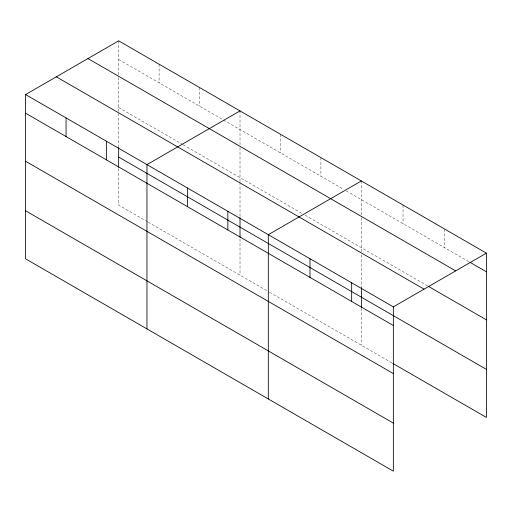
<?xml version="1.0" encoding="UTF-8"?>
<svg xmlns="http://www.w3.org/2000/svg" width="512" height="512" viewBox="0 0 512 512"><rect width="100%" height="100%" fill="white"/><g stroke="black" fill="none" stroke-linecap="round" stroke-linejoin="round"><path stroke-width="0.38" stroke-dasharray="2.56 1.92" d="M118.656 59.475L222.867 119.648M223.558 120.038L343.539 189.312M346.285 190.899L469.318 261.933M118.656 107.539L182.419 144.352M183.104 144.749L302.4 213.626M305.146 215.213L427.642 285.933M147.45 221.754L118.656 205.126L118.656 168.096M148.134 222.15L268.806 291.814M269.491 292.211L392.115 363.008M444.723 229.088L444.723 247.731M403.046 205.024L403.046 223.667M361.37 180.96L361.37 216.941M361.37 217.728L361.37 251.661M361.37 254.861L361.37 287.603M361.37 308.224L361.37 345.254M320.915 157.606L320.915 176.25M280.461 134.253L280.461 152.896M240.013 110.899L240.013 146.874M240.013 147.661L240.013 181.6M240.013 182.4L240.013 216.742M240.013 238.944L240.013 275.194M199.558 87.546L199.558 106.189M159.104 64.186L159.104 82.829M118.656 40.832L118.656 76.813M118.656 77.6L118.656 146.682"/><path stroke-width="0.77" d="M393.344 373.581L393.344 306.874L25.6 94.56L25.6 258.848L393.344 471.168L393.344 373.581L25.6 161.267M392.794 363.398L486.4 417.44L486.4 253.152L118.656 40.832L25.6 94.56M240.013 110.899L146.957 164.621L146.957 328.915M361.37 180.96L268.314 234.688L268.314 398.982M393.344 306.874L486.4 253.152M470.003 262.323L486.4 271.795M87.949 58.56L455.693 270.88M428.326 286.33L486.4 319.859M56.307 76.826L424.051 289.146M118.656 157.062L486.4 369.376M25.6 113.203L393.344 325.517M25.6 210.784L393.344 423.104M361.37 287.603L361.37 307.437M351.667 282.81L351.667 301.453M309.99 258.746L309.99 277.395M240.013 217.542L240.013 237.37M227.859 211.334L227.859 229.978M187.411 187.974L187.411 206.618M118.656 147.475L118.656 167.302M106.502 141.267L106.502 159.91M66.054 117.914L66.054 136.557"/></g></svg>
